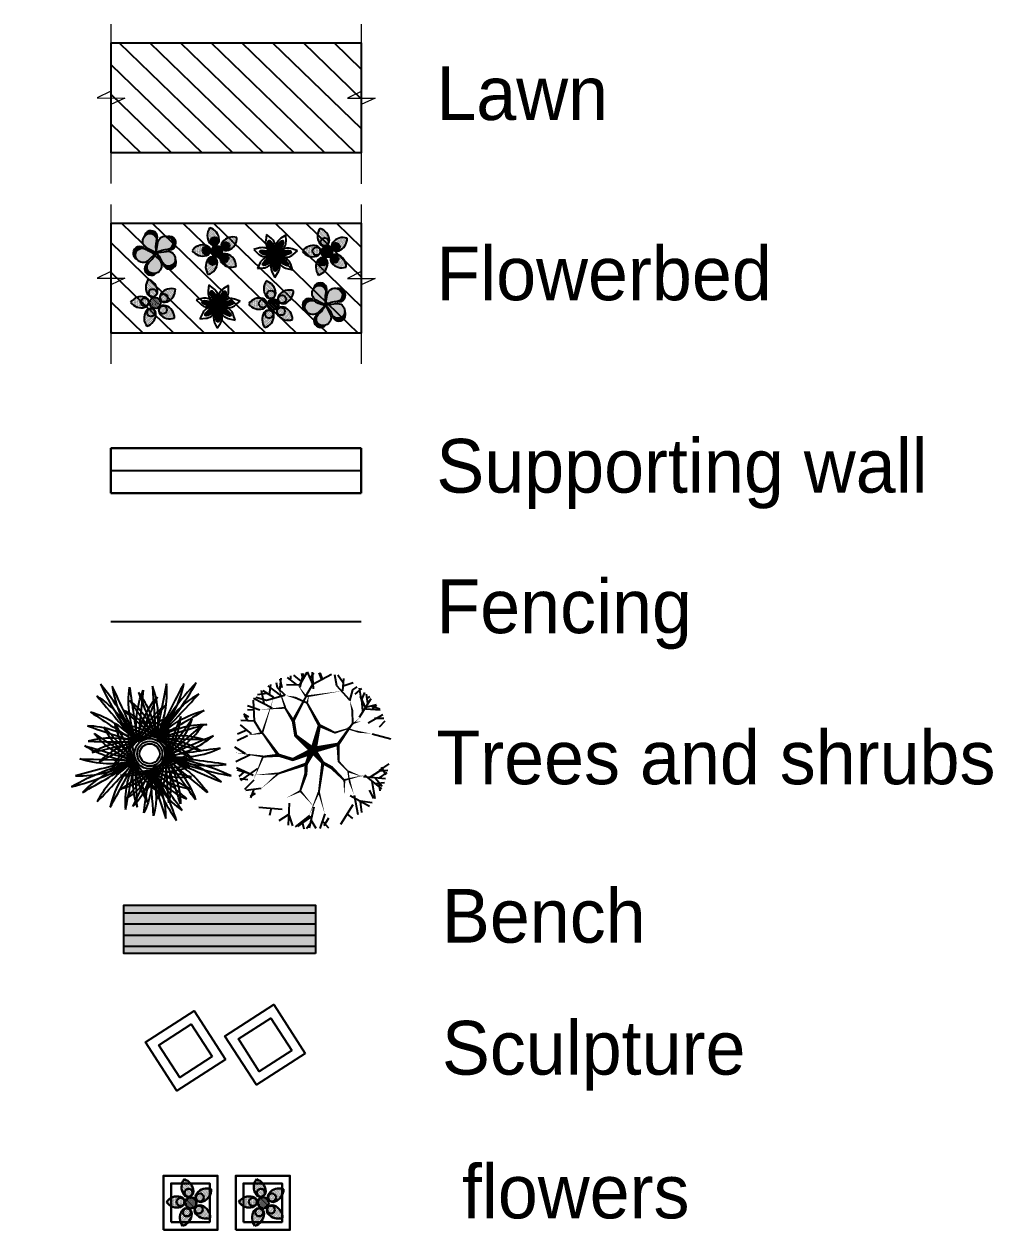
# Model space of a CAD drawing. Header units: millimetres. Extents: x 60.6 to 115.2, y 47.4 to 73.6.
# Drawn here: x 107.98 to 115.19, y 47.54 to 56.52 of the extents above; entities that cross this region are included whole.
import ezdxf

# ---------------------------------------------------------------- set-up
doc = ezdxf.new("R2010")
doc.units = ezdxf.units.MM
for name, color, linetype in [('1-furnitura', 250, 'Continuous'), ('bord', 251, 'Continuous'), ('hatch2', 7, 'Continuous'), ('sculptures', 7, 'Continuous'), ('trees', 118, 'Continuous'), ('trees 2', 114, 'Continuous')]:
    doc.layers.add(name, color=color, linetype=linetype)
doc.layers.add('hatch 3', color=7, linetype='Continuous', true_color=0x57792a)
for name, color, linetype, lineweight in [('paving', 251, 'Continuous', 30), ('road', 7, 'Continuous', 30), ('txt', 250, 'Continuous', 15)]:
    doc.layers.add(name, color=color, linetype=linetype, lineweight=lineweight)
doc.styles.get("Standard").update_dxf_attribs({"font": 'arial.ttf'})
doc.styles.add('РУССКИЙ', font='comic.ttf', dxfattribs={"oblique": 10})
doc.linetypes.add('FENCELINE1', pattern='A,6.35,-2.54,[133,ltypeshp.shx,S=2.54,R=0,X=-2.54,Y=0],-2.54,25.4', length=36.83)
pattern_1 = [(136, (-529.2652610559677, -497.6456645938825), (-0.1102770163103658, -0.1141951933037609), [])]
pattern_2 = [(0, (-555.0435723174535, -382.4851912321677), (0.02778125, 0.05556249999999999), [0, -0.05556249999999999])]
pattern_3 = [(71.99999999999999, (192.2471370430775, -646.0722304677458), (-0.04425819931167044, 0.04359129559328276), [0, -0.05556249999999999])]
pattern_4 = [(144, (673.8588372499343, -16.80940638435482), (-0.05513432145547956, -0.02862159770970771), [0, -0.05556249999999999])]
pattern_5 = [(215.9999999999999, (224.2205279968658, 635.6834459915049), (0.01018331470552147, -0.06128041579020829), [0, -0.05556249999999998])]
pattern_6 = [(287.9999999999999, (-535.282929972424, 409.6833820927636), (0.06142795606162846, -0.009251782093366783), [0, -0.05556249999999997])]

# ---------------------------------------------------------------- blocks, each defined once
blk = doc.blocks.new('f6')
at = {"true_color": 0x297dd6}
h = blk.add_hatch(dxfattribs=at)
h.set_pattern_fill('DOTS', color=152, scale=0.035, style=0)
h.set_pattern_definition(pattern_2)
edge = h.paths.add_edge_path()
edge.add_arc((0.758425289384154, 1.239367710916188), 1.165600453108289, 124.6664119956931, 195.8507264397759)
edge.add_arc((0.09543470374762819, 1.042358418841639), 0.474084537981225, 194.8313336975684, 345.1686663024316)
edge.add_arc((-0.5675558818888976, 1.239367710916188), 1.165600453108289, 344.1492735602241, 415.3335880043069)
h = blk.add_hatch()
h.set_pattern_fill('DOTS', color=6, scale=0.035, style=0)
h.set_pattern_definition(pattern_2)
edge = h.paths.add_edge_path()
edge.add_arc((0.09543470374762819, 0.924300190205372), 0.3560263093449976, 0, 360)
h = blk.add_hatch(dxfattribs=at)
h.set_pattern_fill('DOTS', color=152, scale=0.035, angle=71.99999999999999, style=0)
h.set_pattern_definition(pattern_3)
edge = h.paths.add_edge_path()
edge.add_arc((-0.9443424341693475, 1.1042909985447), 1.165600453108376, 196.6664119956955, 267.8507264397782)
edge.add_arc((-0.9618508212433632, 0.4128702625318352), 0.474084537981221, 266.8313336975645, 417.1686663024277)
edge.add_arc((-1.354093150313935, -0.1567920348794258), 1.165600453108433, 56.14927356022203, 127.3335880043047)
h = blk.add_hatch()
h.set_pattern_fill('DOTS', color=6, scale=0.035, angle=71.99999999999999, style=0)
h.set_pattern_definition(pattern_3)
edge = h.paths.add_edge_path()
edge.add_arc((-0.8495707735966107, 0.3763882635573736), 0.3560263093449976, 0, 360)
at = {"true_color": 0xff4242}
h = blk.add_hatch(dxfattribs=at)
h.set_pattern_fill('DOTS', color=20, scale=0.06999999999999999, style=0)
h.set_pattern_definition([(0, (-555.0435723174535, -382.4851912321677), (0.05556249999999999, 0.111125), [0, -0.111125])])
edge = h.paths.add_edge_path()
edge.add_arc((0, 0), 0.498886422826332, 0, 360)
at = {"true_color": 0x297dd6}
h = blk.add_hatch(dxfattribs=at)
h.set_pattern_fill('DOTS', color=152, scale=0.035, angle=-72.00000000000006, style=0)
h.set_pattern_definition(pattern_6)
edge = h.paths.add_edge_path()
edge.add_arc((1.413075040935843, -0.3383196286392502), 1.165600453108433, 52.66641199569528, 123.850726439778)
edge.add_arc((1.020832711865271, 0.2313426687720108), 0.474084537981221, 122.8313336975722, 273.1686663024354)
edge.add_arc((1.003324324791255, 0.9227634047848761), 1.165600453108375, 272.1492735602218, 343.3335880043045)
h = blk.add_hatch()
h.set_pattern_fill('DOTS', color=6, scale=0.035, angle=-72.00000000000006, style=0)
h.set_pattern_definition(pattern_6)
edge = h.paths.add_edge_path()
edge.add_arc((0.9085526642186323, 0.1948606697976629), 0.3560263093449976, 0, 360)
h = blk.add_hatch(dxfattribs=at)
h.set_pattern_fill('DOTS', color=152, scale=0.035, angle=144, style=0)
h.set_pattern_definition(pattern_4)
edge = h.paths.add_edge_path()
edge.add_arc((-1.342061010719853, -0.556878340344892), 1.165600453108343, 268.6664119956968, 339.8507264397795)
edge.add_arc((-0.6898912033831369, -0.7871905636526491), 0.4740845379811423, 338.8313336975639, 489.1686663024272)
edge.add_arc((-0.2693197089385462, -1.336270517636835), 1.165600453108389, 128.1492735602179, 199.3335880043006)
h = blk.add_hatch()
h.set_pattern_fill('DOTS', color=6, scale=0.035, angle=144, style=0)
h.set_pattern_definition(pattern_4)
edge = h.paths.add_edge_path()
edge.add_arc((-0.6204983176789938, -0.6916794503601977), 0.3560263093449976, 0, 360)
h = blk.add_hatch(dxfattribs=at)
h.set_pattern_fill('DOTS', color=152, scale=0.035, angle=-144.0000000000001, style=0)
h.set_pattern_definition(pattern_5)
edge = h.paths.add_edge_path()
edge.add_arc((0.1149031145682937, -1.448460740476564), 1.165600453108296, 340.6664119957008, 411.8507264397834)
edge.add_arc((0.535474609012805, -0.8993807864924348), 0.4740845379811423, 50.83133369757284, 201.1686663024361)
edge.add_arc((1.187644416349441, -0.6690685631846209), 1.165600453108289, 200.1492735602245, 271.3335880043072)
h = blk.add_hatch()
h.set_pattern_fill('DOTS', color=6, scale=0.035, angle=-144.0000000000001, style=0)
h.set_pattern_definition(pattern_5)
edge = h.paths.add_edge_path()
edge.add_arc((0.4660817233085481, -0.8038696731999835), 0.3560263093449976, 0, 360)
at = {"color": 152, "true_color": 0x297dd6}
for points in [[(0.09543470374762819, 2.198048001546795, 0.3209893809381569), (-0.3628550189267798, 0.9210048888398887, 0.7696681608329942), (0.5537244264220362, 0.9210048888398887, 0.3209893809381569)], [(-2.060976929689673, 0.7699979838098443, 0.3209893809381569), (-0.9880560684135844, -0.0604894676666845, 0.7696681608329942), (-0.7048174431059806, 0.8112293865344782, 0.3209893809381569)], [(2.119958820311581, 0.5884703900500199, 0.3209893809381569), (0.7637993337278886, 0.6297017927746538, 0.7696681608329942), (1.047037959035492, -0.2420170614265089, 0.3209893809381569)], [(-1.369188496325364, -1.722163076283323, 0.3209893809381569), (-0.2477972141435885, -0.9583894358190719, 0.7696681608329942), (-0.9893255621253729, -0.4196375552886593, 0.3209893809381569)], [(1.214771901955032, -1.834353299122995, 0.3209893809381569), (0.834908967755041, -0.5318277781284451, 0.7696681608329942), (0.09338061977325651, -1.070579658658858, 0.3209893809381569)]]:
    blk.add_lwpolyline(points, format="xyb", close=True, dxfattribs=at)
at = {"color": 20, "true_color": 0xff4242}
for centre, radius in [((0.09543470374762819, 0.924300190205372), 0.3560263093449976), ((-0.8495707735966107, 0.3763882635573736), 0.3560263093449976), ((0, 0), 0.498886422826332), ((0.9085526642186323, 0.1948606697976629), 0.3560263093449976), ((-0.6204983176789938, -0.6916794503601977), 0.3560263093449976), ((0.4660817233085481, -0.8038696731999835), 0.3560263093449976)]:
    blk.add_circle(centre, radius, dxfattribs=at)
blk = doc.blocks.new('f2')
h = blk.add_hatch(color=4)
h.set_gradient(color1=(0, 255, 255), color2=(148, 255, 148), rotation=149.99999999999997, centered=1, tint=0.7900000214576721, name='SPHERICAL')
edge = h.paths.add_edge_path()
edge.add_line((1.13686837721616e-13, 6.821210263296962e-13), (-0.5336720486659488, 0.2772500015749984))
edge.add_arc((-0.3303525103445628, 0.6686150292887358), 0.441027685730268, 143.2141610671518, 242.5474999963788, ccw=False)
edge.add_arc((-0.3575548338799015, 0.7318413212030888), 0.382923911634806, -5.731802148093891, 148.3603458818587, ccw=False)
edge.add_arc((1.44726958630213, 0.2982549525804434), 1.477682398952213, 164.4819112068399, 191.6445595628605)
h = blk.add_hatch(color=6)
h.set_gradient(color1=(255, 0, 255), color2=(255, 148, 255), rotation=149.99999999999997, centered=1, one_color=1, tint=0.7900000214576721, name='SPHERICAL')
edge = h.paths.add_edge_path()
edge.add_arc((-0.30286094538077, 0.8935600880075695), 0.3827096552513209, 328.5005418024725, 534.1280019442122)
edge.add_arc((-0.3575548338541023, 0.7318413212193562), 0.3829239116107604, -5.7318021509013874, 148.3603458975861, ccw=False)
h = blk.add_hatch(color=4)
h.set_gradient(color1=(0, 255, 255), color2=(148, 255, 148), rotation=149.99999999999997, centered=1, tint=0.7900000214576721, name='SPHERICAL')
edge = h.paths.add_edge_path()
edge.add_line((1.13686837721616e-13, 5.684341886080801e-13), (0.09876668817935297, 0.5932272416258684))
edge.add_arc((0.5338061406664021, 0.5207973143828026), 0.4410276857303488, 71.2141610671593, 170.5474999963862, ccw=False)
edge.add_arc((0.585531937333857, 0.5662062601323633), 0.3829239116348236, -77.73180214808349, 76.3603458818692, ccw=False)
edge.add_arc((0.730888213777775, -1.284269321884207), 1.477682398952319, 92.48191120683994, 119.6445595628605)
h = blk.add_hatch(color=6)
h.set_gradient(color1=(255, 0, 255), color2=(255, 148, 255), rotation=149.99999999999997, centered=1, one_color=1, tint=0.7900000214576721, name='SPHERICAL')
edge = h.paths.add_edge_path()
edge.add_arc((0.7562369653455143, 0.5641631283255841), 0.3827096552513473, 256.5005418024642, 462.128001944204)
edge.add_arc((0.5855319373576487, 0.5662062601127753), 0.3829239116107868, -77.73180215090969, 76.36034589757782, ccw=False)
h = blk.add_hatch(color=6)
h.set_gradient(color1=(255, 0, 255), color2=(255, 148, 255), rotation=149.99999999999997, centered=1, one_color=1, tint=0.7900000214576721, name='SPHERICAL')
edge = h.paths.add_edge_path()
edge.add_arc((-0.9434153234556035, -0.01191262294611453), 0.3827096552512976, 40.50054180247453, 246.1280019442142)
edge.add_arc((-0.8065129775211696, -0.1139034492271033), 0.3829239116107372, 66.2681978491006, 220.3603458975881, ccw=False)
h = blk.add_hatch(color=4)
h.set_gradient(color1=(0, 255, 255), color2=(148, 255, 148), rotation=149.99999999999997, centered=1, tint=0.7900000214576721, name='SPHERICAL')
edge = h.paths.add_edge_path()
edge.add_line((1.13686837721616e-13, 5.684341886080801e-13), (-0.4285941531005619, -0.4218773172709689))
edge.add_arc((-0.7379752203280063, -0.1075705008926576), 0.4410276857303427, 215.2141610671491, 314.5474999963761, ccw=False)
edge.add_arc((-0.8065129775133264, -0.113903449256468), 0.3829239116348077, 66.2681978519102, 220.3603458818629, ccw=False)
edge.add_arc((0.1635735814412176, 1.468601019892605), 1.477682398952291, 236.4819112068376, 263.6445595628583)
h = blk.add_hatch(color=4)
h.set_gradient(color1=(0, 255, 255), color2=(148, 255, 148), rotation=149.99999999999997, centered=1, tint=0.7900000214576721, name='SPHERICAL')
edge = h.paths.add_edge_path()
edge.add_line((1.13686837721616e-13, 5.684341886080801e-13), (0.2687862946704627, -0.5379845227299711))
edge.add_arc((-0.1257412586732986, -0.7350972550262425), 0.4410276857304039, -72.78583893284821, 26.54749999637869, ccw=False)
edge.add_arc((-0.1408975985911077, -0.8022375242785313), 0.3829239116348395, 138.2681978519085, 292.3603458818612, ccw=False)
edge.add_arc((-1.346175553309774, 0.6093903936269977), 1.477682398952277, 308.4819112068326, 335.6445595628532)
h = blk.add_hatch(color=6)
edge = h.paths.add_edge_path()
edge.add_arc((1.13686837721616e-13, 2.273736754432321e-13), 0.08501065561668127, 0, 360)
h = blk.add_hatch(color=4)
h.set_gradient(color1=(0, 255, 255), color2=(148, 255, 148), rotation=149.99999999999997, centered=1, tint=0.7900000214576721, name='SPHERICAL')
edge = h.paths.add_edge_path()
edge.add_line((1.13686837721616e-13, 5.684341886080801e-13), (0.5947132189171498, 0.0893845968032565))
edge.add_arc((0.6602628486798723, -0.3467445877495119), 0.4410276857303776, -0.7858389328474118, 98.54749999637949, ccw=False)
edge.add_arc((0.7194334726509333, -0.3819066077973833), 0.3829239116348258, -149.73180214809207, 4.36034588186061, ccw=False)
edge.add_arc((-0.9955558282106018, -1.091977044212591), 1.4776823989521, 20.48191120683801, 47.6445595628586)
h = blk.add_hatch(color=6)
h.set_gradient(color1=(255, 0, 255), color2=(255, 148, 255), rotation=149.99999999999997, centered=1, one_color=1, tint=0.7900000214576721, name='SPHERICAL')
edge = h.paths.add_edge_path()
edge.add_arc((-0.2802017900221809, -0.9009224938828397), 0.3827096552512891, 112.5005418024618, 318.1280019442015)
edge.add_arc((-0.1408975986217626, -0.8022375242770046), 0.3829239116107287, 138.2681978490879, 292.36034589757537, ccw=False)
h = blk.add_hatch(color=6)
h.set_gradient(color1=(255, 0, 255), color2=(255, 148, 255), rotation=149.99999999999997, centered=1, one_color=1, tint=0.7900000214576721, name='SPHERICAL')
edge = h.paths.add_edge_path()
edge.add_arc((0.7702410935136086, -0.544888099502494), 0.3827096552513111, 184.5005418024697, 390.1280019442094)
edge.add_arc((0.7194334726399542, -0.3819066078263182), 0.3829239116107507, -149.73180215090417, 4.3603458975832154, ccw=False)
for points in [[(1.13686837721616e-13, 6.821210263296962e-13), (-0.5336720486659488, 0.2772500015749984, -0.4627710773585052), (-0.6835624984612423, 0.9327137302988149, -0.7960925964319852), (0.02345456887678665, 0.6935979281437312, 0.1190774892510603), (1.13686837721616e-13, 6.821210263296962e-13, -4.880179825936269)], [(1.13686837721616e-13, 5.684341886080801e-13), (0.09876668817935297, 0.5932272416258684, -0.4627710773585052), (0.6758310422960676, 0.9383309620062619, -0.7960925964319852), (0.6668986896280558, 0.1920269264929857, 0.1190774892510603), (1.13686837721616e-13, 5.684341886080801e-13, -4.880179825936269)], [(1.13686837721616e-13, 5.684341886080801e-13), (-0.4285941531005619, -0.4218773172709689, -0.4627710773585052), (-1.098295899779828, -0.361882174907123, -0.7960925964319852), (-0.6524029688705468, 0.2366401676271153, 0.1190774892510603), (1.13686837721616e-13, 5.684341886080801e-13, -4.880179825936269)], [(1.13686837721616e-13, 5.684341886080801e-13), (0.2687862946704627, -0.5379845227299711, -0.4627710773585052), (0.004778302692784564, -1.156369214313258, -0.7960925964319852), (-0.4266617780000388, -0.5473462614457958, 0.1190774892510603), (1.13686837721616e-13, 5.684341886080801e-13, -4.880179825936269)], [(1.13686837721616e-13, 5.684341886080801e-13), (0.5947132189171498, 0.0893845968032565, -0.4627710773585052), (1.101249053252673, -0.3527933030816257, -0.7960925964319852), (0.388711488366198, -0.5749187608149668, 0.1190774892510603), (1.13686837721616e-13, 5.684341886080801e-13, -4.880179825936269)]]:
    blk.add_lwpolyline(points, format="xyb")
at = {"color": 6}
for points in [[(0.02345456887678665, 0.6935979281437312, 1.252986245437274), (-0.6835624984701099, 0.9327137302129813, -0.7960925965641129)], [(0.6668986896282831, 0.192026926492872, 1.252986245437274), (0.6758310422121667, 0.938330961988072, -0.7960925965641129)], [(-0.6524029688708879, 0.2366401676268879, 1.252986245437274), (-1.09829589970127, -0.3618821749422523, -0.7960925965641129)], [(-0.4266617780001525, -0.5473462614462505, 1.252986245437274), (0.00477830275008273, -1.15636921424948, -0.7960925965641129)], [(0.388711488366539, -0.5749187608155353, 1.252986245437274), (1.101249053209699, -0.3527933030076156, -0.7960925965641129)]]:
    blk.add_lwpolyline(points, format="xyb", close=True, dxfattribs=at)
blk.add_circle((1.13686837721616e-13, 2.273736754432321e-13), 0.08501065561668127, dxfattribs=at)
blk = doc.blocks.new('f3')
h = blk.add_hatch(color=211)
h.set_gradient(color1=(255, 127, 255), color2=(255, 148, 255), rotation=149.99999999999997, centered=1, one_color=1, tint=0.7900000214576721, name='SPHERICAL')
edge = h.paths.add_edge_path()
edge.add_ellipse((-0.04864244301074905, 0.7822352856160251), major_axis=(0.01113780916014273, -0.6117509199791767), ratio=0.324112683537821, start_angle=0, end_angle=360)
h = blk.add_hatch(color=211)
h.set_gradient(color1=(255, 127, 255), color2=(255, 148, 255), rotation=149.99999999999997, centered=1, one_color=1, tint=0.7900000214576721, name='SPHERICAL')
edge = h.paths.add_edge_path()
edge.add_ellipse((-0.7584724181956517, -0.2142104335389377), major_axis=(0.5939346514940671, 0.1469859470931786), ratio=0.3241126835378211, start_angle=0, end_angle=360)
h = blk.add_hatch(color=211)
h.set_gradient(color1=(255, 127, 255), color2=(255, 148, 255), rotation=149.99999999999997, centered=1, one_color=1, tint=0.7900000214576721, name='SPHERICAL')
edge = h.paths.add_edge_path()
edge.add_ellipse((-0.6434889142856264, 0.4549304758975268), major_axis=(0.4852304390948995, -0.3727125700375949), ratio=0.3241126835378212, start_angle=0, end_angle=360)
h = blk.add_hatch(color=211)
h.set_gradient(color1=(255, 127, 255), color2=(255, 148, 255), rotation=149.99999999999997, centered=1, one_color=1, tint=0.7900000214576721, name='SPHERICAL')
edge = h.paths.add_edge_path()
edge.add_ellipse((0.5781354701020973, 0.5212367980975614), major_axis=(-0.4713418182421043, -0.3901283497318354), ratio=0.324112683537821, start_angle=0, end_angle=360)
h = blk.add_hatch(color=211)
h.set_gradient(color1=(255, 127, 255), color2=(255, 148, 255), rotation=149.99999999999997, centered=1, one_color=1, tint=0.7900000214576721, name='SPHERICAL')
edge = h.paths.add_edge_path()
edge.add_ellipse((0.7648682725393883, -0.1315278021584163), major_axis=(-0.5988914428871509, 0.1252688250316241), ratio=0.3241126835378211, start_angle=0, end_angle=360)
h = blk.add_hatch(color=211)
h.set_gradient(color1=(255, 127, 255), color2=(255, 148, 255), rotation=149.99999999999997, centered=1, one_color=1, tint=0.7900000214576721, name='SPHERICAL')
edge = h.paths.add_edge_path()
edge.add_ellipse((-0.3070080310608319, -0.7213106899007471), major_axis=(0.2553939572592446, 0.5560010480958826), ratio=0.3241126835378211, start_angle=0, end_angle=360)
h = blk.add_hatch(color=211)
h.set_gradient(color1=(255, 127, 255), color2=(255, 148, 255), rotation=149.99999999999997, centered=1, one_color=1, tint=0.7900000214576721, name='SPHERICAL')
edge = h.paths.add_edge_path()
edge.add_ellipse((0.370942355410989, -0.6845134571872222), major_axis=(-0.275463595879098, 0.546336019527922), ratio=0.324112683537821, start_angle=0, end_angle=360)
at = {"color": 91}
for points in [[(-1.547260745554922, 1.182179920885574), (-1.356915373108222, 0.7107788074708878, 0.2520012310390229), (-0.6279168064174883, 0.1050452830495487), (-0.0399226084377915, -0.01389296354227554), (-0.2893780658816922, 0.5316851317943474, 0.2520012310390229), (-1.044936113683889, 1.103947352500654)], [(-0.04354845131456386, 1.942265168628182), (-0.2934262841015425, 1.499533377108492, 0.2520012310390229), (-0.3124846515795525, 0.551910671873884), (-0.03886593124207138, 0.01804151258420461), (0.2321512661028464, 0.5532360212473577, 0.2520012310390229), (0.2084811489612548, 1.500754748450618)], [(1.48825940511756, 1.240520956926957), (0.9863214717647679, 1.159844556399548, 0.2520012310390229), (0.2335575095487457, 0.5839118953754223), (-0.01323972497471004, 0.03712618927829681), (0.5741686498149647, 0.1589247302663352, 0.2520012310390229), (1.300210544323818, 0.7681990365226739)], [(-1.890551449898794, -0.4673750918354926), (-1.403316820009422, -0.6124708739134803, 0.2520012310390229), (-0.4752121087281012, -0.4201855189221533), (-0.01561405708116581, -0.03462992723325442), (-0.5976971218947256, 0.1105003212232987, 0.2520012310390229), (-1.516192479786923, -0.1234190887807927)], [(1.894680264663066, -0.3946250098324526), (1.518651732226772, -0.05249504427229112, 0.2520012310390229), (0.5990287924073527, 0.1769513795497915), (0.01765895436551546, 0.02898991573283638), (0.4791280194363026, -0.3543242965561149, 0.2520012310390229), (1.408157570474941, -0.5420903907884167)], [(-0.8149156621218481, -1.764251300166961), (-0.397689388871413, -1.473781667589265, 0.2520012310390229), (0.03063968951914831, -0.6282722273990657), (0.01575488785192647, -0.02855402187287837), (-0.4606353641961505, -0.3931576575014333, 0.2520012310390229), (-0.8504222937947361, -1.257112611397133)], [(0.8696709306086632, -1.731874467781836), (0.9027089535977666, -1.224568978379466, 0.2520012310390229), (0.5087218667490561, -0.362521306702547), (0.03056277101700289, -0.0002405281220489996), (0.01859690811738801, -0.6000240736493652, 0.2520012310390229), (0.4510359150040131, -1.443438869683632)]]:
    blk.add_lwpolyline(points, format="xyb", close=True, dxfattribs=at)
at = {"color": 211}
for centre, major_axis, ratio in [((-0.04864244301074905, 0.7822352856160251), (0.01113780916014273, -0.6117509199791767), 0.324112683537821), ((-0.7584724181956517, -0.2142104335389377), (0.5939346514940663, 0.1469859470931783), 0.3241126835378211), ((-0.6434889142856264, 0.4549304758975268), (0.4852304390948985, -0.3727125700375944), 0.3241126835378211), ((0.5781354701020973, 0.5212367980975614), (-0.4713418182421035, -0.3901283497318349), 0.324112683537821), ((0.7648682725393883, -0.1315278021584163), (-0.5988914428871508, 0.1252688250316241), 0.3241126835378211), ((-0.3070080310608319, -0.7213106899007471), (0.2553939572592446, 0.5560010480958826), 0.3241126835378211), ((0.370942355410989, -0.6845134571872222), (-0.275463595879098, 0.546336019527922), 0.324112683537821)]:
    blk.add_ellipse(centre, major_axis=major_axis, ratio=ratio, dxfattribs=at)
blk = doc.blocks.new('T55')
at = {"layer": 'trees'}
for points in [[(-0.723947003270041, 1.684582747559716), (-0.6824178008018862, 1.887454120710117)], [(-0.6772817774626674, 1.532313153732275), (-0.4499626596075359, 1.923998244359836)], [(-0.5131370287526806, 1.767860771961182), (-0.6186970697144716, 1.911038032017359)], [(-0.6180881101108753, 1.540214336283157), (-0.3989215287815568, 1.958581519685367)], [(-0.1189848188596443, 1.733626378390682), (-0.3241855817650503, 1.96211724215334)], [(-0.007470399345038459, 1.45406761286381), (-0.2096059150348992, 1.990655418269057)], [(-0.1077874077586785, 1.743207200068582), (0.05439426593602548, 1.980566639311292)], [(0.361235910726009, 1.759845566760418), (0.3288986152942925, 1.948756474461106)], [(-0.9728273951104711, 1.536043320763497), (-1.191833820788816, 1.636830164845605)], [(-1.095246361012414, 1.410665634639145), (-1.062015702213102, 1.636283149540077)], [(-0.9643278436910805, 1.345723841555127), (-0.9953432642209918, 1.74690269089831)], [(-0.6962497779454679, 1.624373402162973), (-0.9024525940558306, 1.77280985842981)], [(-0.6312663765911566, 1.295303786687214), (-0.7373498680094599, 1.846193258993026)], [(0.09542542038980173, 1.679490776799298), (0.6633032777508561, 1.869606500278906)], [(0.8015562871296424, 1.396346416212282), (1.146865721815175, 1.602908319268067)], [(0.8955726861295261, 1.573062151185809), (0.9815501555103765, 1.694657722707461)], [(0.968140816164123, 1.488776612724791), (0.9607578208047016, 1.72974817496879)], [(1.062918670409545, 1.274458858992602), (1.191919603326369, 1.592970047540575)], [(-1.532504541425624, 0.8397922552150021), (-1.449603314194064, 1.432883003502752)], [(1.096543047965497, 0.9587653794062589), (1.374051020552542, 1.422157196148873)], [(1.212033072238228, 1.332181663326537), (1.412150746898078, 1.385420605718764)], [(1.380536600430787, 1.180581413674759), (1.461661905077563, 1.338889136142711)], [(-1.6801107763863, 0.686274713810235), (-1.820312185811872, 0.9372447587807073)], [(-1.466656343839077, 0.5999156892332849), (-1.754014370846562, 1.015096730336268)], [(-1.485971316154064, 1.113556328788036), (-1.669495041335722, 1.168801907963712)], [(1.129974650007625, 1.173075539055844), (1.602171905522482, 1.163336832295727)], [(1.216112399504709, 1.158426162179239), (1.567239969668208, 1.20727174947001)], [(1.412771388963847, 0.7127092929404171), (1.674618612189988, 1.026566824987185)], [(-1.676524549844544, 0.6719808991213085), (-1.97252163825442, 0.590120337381677)], [(-1.376565917811149, 0.6472142236937088), (-1.947003013911399, 0.7054100912209833)], [(1.531298261311804, 0.7348501381126198), (1.853022128359498, 0.683890937506817)], [(-1.745131847387711, 0.08247640624244923), (-1.994454036044772, 0.4605367688757269)], [(-1.775393405212981, 0.3260539316978566), (-1.960009655292197, 0.4832628698866301)], [(1.672852257301201, 0.2917674862516151), (1.864480465569613, 0.5171041626479109)], [(1.744445099067889, 0.1628584374000184), (1.920613705121923, 0.3539292466934967)], [(-1.835997153340486, 0.1065257421468004), (-2.060776717054523, -0.0119104459549817)], [(-1.512454684721888, 0.01803887710309482), (-2.052886125239638, 0.1685937705818787)], [(-1.787425092036756, -0.03012159340482867), (-2.043198153971389, 0.09691261326111089)], [(-1.498296509868396, 0.05887095519869945), (-2.038854386298681, -0.1159503486234144)], [(-1.924021834879113, 0.05018679273098314), (-2.03255611436316, 0.2337032387439422)], [(1.356715884366167, 0.07317644865031525), (1.655930889440242, -0.1303013155985582), (1.893729531222107, -0.6188740254308414)], [(1.595187425301447, 0.2026446541283349), (1.952995945324346, 0.09869842664863882)], [(-1.891490742436417, -0.06905886890774582), (-2.019147065221205, -0.2768774413023039)], [(-1.82251206027604, -0.3458982133012114), (-2.009672988566308, -0.2155973052721265)], [(-1.835835355161635, -0.2493320179659122), (-2.008143451153046, -0.3369618656973898)], [(-1.819847494686655, -0.245349946882925), (-1.978855231328453, -0.5090864595550784)], [(-1.668054975922132, -0.007182167873111212), (-1.830236649605467, -0.2445416071269619)], [(1.655930889440242, -0.1303013155985582), (1.988828474597085, -0.008795503642659241)], [(1.810167097714839, -0.06881407481091628), (1.95083452212566, -0.1651991773064765)], [(1.833987121758582, -0.1673029241489985), (1.981156968598498, -0.1900766904952889)], [(1.373641490698901, -0.6209895011376148), (1.912146021028093, -0.6628884449567067)], [(1.641262290400391, -0.4501911422464673), (1.983884223939185, -0.4237179752368547)], [(1.780647208367554, -0.3851564706008048), (1.93786769073904, -0.3305172825347427)], [(1.205689500128301, -1.053458920650542), (1.586984753360412, -0.7459032755646149), (1.870626767912199, -0.7094124011289296)], [(1.443303583478155, -0.8876171645712247), (1.764728598305283, -0.9373852139676728)], [(1.572589135495036, -0.9083577634658013), (1.645483587269609, -1.16861790506573)], [(1.605665950720322, -0.6390424222726097), (1.805882467230276, -0.9315997815023138)], [(1.650928136774382, -0.912759505041322), (1.857827544235533, -0.7836157576593905)], [(-1.262264405633232, -1.039716211602467), (-1.762000968567008, -1.111919398781311)], [(1.18213059848631, -1.059369698185833), (1.454554472361906, -1.154754331052686), (1.528510822252429, -1.265260104179788)], [(1.294310323809441, -1.01373691014976), (1.691973185473216, -1.108260807570446)], [(1.345874784012722, -1.205803895022996), (1.476487434320916, -1.38827634372592)], [(1.366955624752791, -1.109973580640144), (1.464723003217387, -1.420689892504697)], [(-1.364467410120142, -1.285729769811383), (-1.43678387177988, -1.482849390022807)], [(-1.154703097111451, -1.43814989519899), (-1.377715035832352, -1.533352233562937)], [(-1.055196044797867, -1.262087964553757), (-1.31651434658761, -1.60616905712368)], [(-0.7920264917784152, -1.309172717802539), (-0.876443220312467, -1.870990412399578)], [(-0.8085540614565616, -1.490577765424177), (-0.6683526520309897, -1.74154781039465)], [(0.6968224263573575, -1.248583010681386), (0.648024569199606, -1.607123927366274), (0.3166398009666409, -2.037746293485498)], [(0.5879669798250688, -1.501236530460801), (0.7795216842232549, -1.888516594935595)], [(1.275984357596371, -1.330960118469193), (0.953516863578443, -1.458712006684664), (0.9082597600527151, -1.833446415912704)], [(0.9190032550109208, -1.404359682381482), (0.985419219628966, -1.770993934534772)], [(0.9499079871561662, -1.555705953393499), (1.199467884385285, -1.628254486270521)], [(1.033398972661416, -1.434164465800222), (1.320523448453514, -1.505280732188794)], [(1.227282702011053, -1.505243862230714), (1.261599729971294, -1.581464738831301)], [(-0.5961307156298972, -1.802107401404783), (-0.8542103707668502, -1.570373240698473), (-1.209840024771893, -1.696870798293844)], [(-0.9739894761132746, -1.69414926170225), (-1.18664354048542, -1.709518864594656)], [(-1.013579681902229, -1.637234703515105), (-1.081891063104194, -1.765183281436975)], [(-0.8412196506551481, -1.607660646956674), (-1.068932511887397, -1.780010296501587)], [(-0.8527431975294348, -1.718172994144652), (-0.7235993199933546, -1.925070443827963)], [(-0.7738535681096437, -1.836184700429726), (-0.8267915479864314, -1.900875122640628)], [(-0.6665595387544272, -1.748694717739113), (-0.6649080999704893, -1.94199847587231)], [(-0.6629988004629013, -1.732607775345741), (-0.4977702699738984, -1.992492251891917)], [(-0.452943061991391, -1.808893255722182), (-0.5580797011839422, -2.007140944402977)], [(-0.3948336427201866, -1.597047963869159), (-0.3588075742745787, -1.883430780459548), (-0.4247707154254385, -1.998886103384621)], [(-0.3790426421714983, -1.61550340858139), (0.06621433594546033, -1.819764928218319), (0.2252940859543742, -2.057415952772203)], [(-0.1246826286414944, -1.754301550422269), (-0.02598213258261239, -2.064219460483969)], [(0.4712950919169998, -1.788630655207044), (0.6155251787467932, -1.941219964627521)], [(0.475463588540606, -1.832352740325405), (0.5944461106109884, -1.948743806928746)], [(0.648024569199606, -1.607123927366274), (0.9051612588104945, -1.850978776403053)], [(0.7718073886085222, -1.717791458037141), (0.7482167162011137, -1.886672754951178)], [(0.942343145468385, -1.631177019257393), (1.026436803625074, -1.749352905344608)], [(-0.08562956099103758, -1.879280685935441), (-0.2861249817524367, -2.060527833935225)], [(-0.05465589323557651, -1.951370951254262), (0.1531634352181754, -2.079029084664171)]]:
    blk.add_lwpolyline(points, dxfattribs=at)
for points in [[(-0.1443460464279269, 1.060571491770133, 0.05039999999926638, 0, 0), (0.1067315213058464, 1.354597583382997, 0, 0, 0), (-0.0026799499714798, 1.448468862268669, 0, 0, 0), (0.1695982397582156, 1.961151017315387, 0, 0, 0)], [(-0.0426435652998407, -0.0342354939099323, 0.1679999999975546, 0.08399999999877732, 0), (0.3517969388676647, 0.3844771633107484, 0.08399999999877732, 0.08399999999877732, 0), (0.7276527778967647, 0.4255994702463113, 0.08399999999877732, 0.05039999999926638, 0), (1.088186441176731, 0.6236762203943726, 0.05039999999926638, 0, 0), (1.073049909339716, 1.269403933975582, 0, 0, 0), (0.7142316243807727, 1.866888036749856, 0, 0, 0)], [(-0.02299755721787733, -0.04375796693591383, 0.1679999999975546, 0.08399999999877732, 0), (-0.01295652839780814, 0.3535453376244959, 0.08399999999877732, 0.08399999999877732, 0), (-0.1061174065680461, 0.6003199393596788, 0.08399999999877732, 0.05039999999926638, 0), (-0.1451543025882529, 1.050182330336042, 0.05039999999926638, 0, 0), (-0.6368650821473238, 1.29051337584815, 0, 0, 0), (-1.100036810396887, 1.416264385234285, 0, 0, 0), (-1.231149861152062, 1.522276228356759, 0, 0, 0)], [(-0.3974177203463114, 0.1661168517877059, 0.08399999999877732, 0.05039999999926638, 0), (-0.601158464985474, 0.8873397153575979, 0.05039999999926638, 0, 0), (-0.9643278436910805, 1.345723841555127, 0, 0, 0), (-1.2691743122964, 1.516135424408731, 0, 0, 0)], [(-0.5961034656379525, 0.8974709016267752, 0.05039999999926638, 0, 0), (-0.6091480319787479, 1.534860556643139, 0, 0, 0), (-0.8932277753306153, 1.804176096308652, 0, 0, 0)], [(-0.001759117296842305, 0.3631261593025101, 0.08399999999877732, 0.05039999999926638, 0), (0.5530712653931005, 0.8669475129615876, 0.05039999999926638, 0, 0), (0.8015562871296424, 1.396346416212282, 0, 0, 0), (0.8182437139835201, 1.745191663823675, 0, 0, 0)], [(0.5643935379171126, 0.8669375750195059, 0.05039999999926638, 0, 0), (1.129166393847299, 1.162686377633008, 0, 0, 0), (1.243647218716433, 1.537020855370656, 0, 0, 0)], [(-1.085313721331659, 0.3493110546392018, 0.05039999999926638, 0, 0), (-1.236623639202662, 0.7051152090613186, 0, 0, 0), (-1.369418952955584, 0.6490073514092956, 0, 0, 0), (-1.751587431932876, 1.03172137053275, 0, 0, 0)], [(-0.02299755721787733, -0.04375796693591383, 0.1679999999975546, 0.08399999999877732, 0), (-0.5644451965977169, -0.4431933854150429, 0.08399999999877732, 0.05039999999926638, 0), (-0.7517788540744732, -0.0410208759572015, 0.05039999999926638, 0.03359999999951093, 0), (-1.07561041252211, 0.09566371800349316, 0.03359999999951093, 0.03359999999951093, 0), (-1.207163821312406, 0.3079723187830723, 0.05039999999926638, 0, 0), (-1.452284995696573, 0.5831194374594588, 0, 0, 0), (-1.889887964735863, 0.7016550167385276, 0, 0, 0)], [(1.09712651929749, 0.6183224407543548, 0.05039999999926638, 0, 0), (1.804061341935267, 0.818478224083492, 0, 0, 0)], [(-0.0426435652998407, -0.0342354939099323, 0.1679999999975546, 0.08399999999877732, 0), (-0.3938314937827272, 0.1518230370986657, 0.08399999999877732, 0.08399999999877732, 0), (-0.6562621883290376, 0.1784084437039155, 0.08399999999877732, 0.05039999999926638, 0), (-1.076373643222269, 0.3439572750103252, 0.05039999999926638, 0, 0), (-1.51066157144578, 0.01089196975874529, 0, 0, 0), (-1.829659025120236, -0.3476913410056568, 0, 0, 0), (-1.982994428696657, -0.4178154949810278, 0, 0, 0)], [(-1.07561041252211, 0.09566371800349316, 0.05039999999926638, 0, 0), (-1.503077111298808, 0.07579199229894584, 0, 0, 0), (-1.771411212011117, 0.3100660196688523, 0, 0, 0), (-2.004174992594017, 0.396985785063066, 0, 0, 0)], [(0.7419467075851571, 0.4291857256662297, 0.08399999999877732, 0.05039999999926638, 0), (1.351362032809448, 0.06423641360140664, 0.05039999999926638, 0, 0), (1.445096696754263, -0.8947640719155743, 0, 0, 0), (1.157140151881777, -1.684906989105343, 0, 0, 0)], [(-0.0426435652998407, -0.0342354939099323, 0.1679999999975546, 0.08399999999877732, 0), (0.07361606714994195, -0.6969555687535376, 0.08399999999877732, 0.05039999999926638, 0), (-0.369896558317123, -0.685415306922323, 0.05039999999926638, 0.03359999999951093, 0), (-0.636580641558794, -0.9143894456963153, 0.03359999999951093, 0.03359999999951093, 0), (-0.8852683823397456, -0.9375335358794246, 0.05039999999926638, 0, 0), (-1.240823511111557, -1.034336828489131, 0, 0, 0), (-1.541966296806095, -1.373246941462412, 0, 0, 0)], [(-0.02299755721787733, -0.04375796693591383, 0.1679999999975546, 0.08399999999877732, 0), (0.5276249306175487, -0.2102466348152348, 0.08399999999877732, 0.08399999999877732, 0), (0.7319485017628722, -0.5283826656940391, 0.08399999999877732, 0.05039999999926638, 0), (1.069947763388427, -0.7628510440292757, 0.05039999999926638, 0, 0), (1.641252442458153, -0.461513428774083, 0, 0, 0), (2.016197936785375, 0.1259843933243019, 0, 0, 0)], [(1.356715884366167, 0.07317644865031525, 0.05039999999926638, 0, 0), (1.68388430091818, 0.2780756480354967, 0, 0, 0), (1.933839667347456, 0.2103763215836807, 0, 0, 0)], [(-0.5644451965977169, -0.4431933854150429, 0.08399999999877732, 0.05039999999926638, 0), (-0.6945228639347079, -1.088729398656938, 0.05039999999926638, 0, 0), (-0.8750068750332503, -1.228402775552468, 0, 0, 0), (-1.290281281283569, -1.268974539295186, 0, 0, 0), (-1.63597843449088, -1.232801214132792, 0, 0, 0)], [(0.7415294005213582, -0.5395801668840932, 0.08399999999877732, 0.05039999999926638, 0), (0.6864332714390002, -1.24777467092531, 0.05039999999926638, 0, 0), (-0.1302813341867477, -1.75909196126122, 0, 0, 0), (-0.9659477686982427, -1.853465747691985, 0, 0, 0)], [(-0.636580641558794, -0.9143894456963153, 0.05039999999926638, 0, 0), (-0.8093046955641512, -1.305910920478709, 0, 0, 0), (-1.138616054146496, -1.441710547123421, 0, 0, 0), (-1.320164000052046, -1.611340634394764, 0, 0, 0)], [(0.07361606714994195, -0.6969555687535376, 0.08399999999877732, 0.05039999999926638, 0), (0.5935222477664865, -1.101102209560963, 0.05039999999926638, 0, 0), (0.6381188360983288, -1.324919712867882, 0, 0, 0), (0.4893591574291349, -1.71475231604677, 0, 0, 0), (0.3029069817935124, -2.008096171267653, 0, 0, 0)], [(1.069139507216278, -0.7732402054633667, 0.05039999999926638, 0, 0), (1.563383745082774, -1.31687778179014, 0, 0, 0)], [(-0.7018110180260919, -1.080211501106987, 0.05039999999926638, 0.05039999999926638, 0), (-0.5476649503361841, -1.398312140349617, 0.05039999999926638, 0, 0), (-0.3948336427201866, -1.597047963869159, 0, 0, 0), (-0.6658994484796494, -1.964223144915309, 0, 0, 0)], [(0.582648908545707, -1.103830260735322, 0.05039999999926638, 0.05039999999926638, 0), (0.9361099885154545, -1.107610713977692, 0.05039999999926638, 0, 0), (1.18213059848631, -1.059369698185833, 0, 0, 0), (1.390014700555639, -1.465668214969696, 0, 0, 0)], [(0.6968224263573575, -1.248583010681386, 0.05039999999926638, 0, 0), (1.026058893350182, -1.450142439887259, 0, 0, 0), (1.076854895652104, -1.704072844032567, 0, 0, 0)]]:
    blk.add_lwpolyline(points, format="xyseb", dxfattribs=at)
blk = doc.blocks.new('FRWN', base_point=(2236.365295990125, 2183.077887642517))
for centre, radius, start, end in [((2474.17399426576, 2145.234429767566), 240.8009640335469, 170.9581072378506, 208.635861953655), ((-1131.505933033677, 1522.62078431855), 3432.019842689925, 8.498768547477061, 11.09520064402869)]:
    blk.add_arc(centre, radius, start, end)
blk = doc.blocks.new('FAN-FRWN', base_point=(2236.365295990125, 2187.058283105804))
for centre, radius, start, end in [((5601.451078592017, 1522.62078431855), 3432.019842689925, 168.9047993559713, 171.5012314525229), ((1995.77115129258, 2145.234429767566), 240.8009640335469, 331.364138046345, 9.04189276214937), ((2774.989562748728, 2087.816947627146), 546.9833154986127, 169.9703990783397, 188.1863073975943), ((2474.17399426576, 2145.234429767566), 240.8009640335469, 170.9581072378506, 208.635861953655), ((1712.060193351688, 2104.916460431077), 530.099093902669, 349.6777114042775, 8.478995071656506), ((-1131.505933033677, 1522.62078431855), 3432.019842689925, 8.498768547477061, 11.09520064402869)]:
    blk.add_arc(centre, radius, start, end)
for p, xscale, yscale, rotation in [((2233.579849568216, 2183.077887642517), -0.7, 0.7, 285.3139847964163), ((2233.579849568216, 2183.077887642517), -0.75, 0.75, 301.9977079444358), ((2233.579849568216, 2183.077887642517), -0.8, 0.8, 316.8002169681991), ((2233.579849568216, 2183.077887642517), -0.6, 0.6, 262.5248729788206), ((2233.579849568216, 2183.077887642517), -0.85, 0.85, 333.3396816587502), ((2233.579849568216, 2183.077887642517), -0.9, 0.9, 346.3602519384186), ((2236.365295990125, 2183.077887642517), 0.9, 0.9, 13.63974806158141), ((2236.365295990125, 2183.077887642517), 0.85, 0.85, 26.6603183412499), ((2236.365295990125, 2183.077887642517), 0.6, 0.6, 97.47512702117939), ((2236.365295990125, 2183.077887642517), 0.8, 0.8, 43.19978303180093), ((2236.365295990125, 2183.077887642517), 0.75, 0.75, 58.0022920555642), ((2236.365295990125, 2183.077887642517), 0.7, 0.7, 74.68601520358378)]:
    blk.add_blockref('FRWN', p, dxfattribs=dict(xscale=xscale, yscale=yscale, rotation=rotation))
blk = doc.blocks.new('LCPLTR17')
for radius in [1.286479260935628, 1.06765442952294, 0.8515099364101745]:
    blk.add_circle((0.03824502639599814, -0.007119892617993173), radius)
at = {"xscale": 0.02777775, "zscale": 0.05555549999999999}
for p, yscale, rotation in [((-0.1546053018782914, 1.323935152740887), 0.0333333, 173.9653891846502), ((-1.30909040529923, 0.2712635118427897), 0.0333333, 241.9002880170951), ((1.238833367651296, 0.4307270876720395), 0.0333333, 103.493212329865), ((-0.6618098207295589, -1.116834181278591), 0.0333333, 321.5582203571314), ((0.7458793515920661, -1.048219535290627), 0.02777775, 56.19521290221859)]:
    blk.add_blockref('FAN-FRWN', p, dxfattribs=dict(at, yscale=yscale, rotation=rotation))
at = {"flags": 1}
for tag, p in [('SIZE', (3.538645202885164, 4.802447061058501)), ('ITEM', (3.538645202885164, 3.945304203915839))]:
    blk.add_attdef(tag, p, '', height=0.5, dxfattribs=at)
blk = doc.blocks.new('454')
at = {"layer": 'sculptures', "color": 1}
blk.add_lwpolyline([(693.3249006567703, 573.3779776333643), (692.8205411389554, 573.0529830537339), (692.4955465593248, 573.5573425715486), (692.9999060771397, 573.8823371511792)], close=True, dxfattribs=at)
at = {"layer": 'sculptures'}
blk.add_lwpolyline([(693.186674973862, 573.4078717897285), (692.8504352953205, 573.1912087366404), (692.6337722422322, 573.5274484151848), (692.9700119207755, 573.7441114682704)], close=True, dxfattribs=at)
blk = doc.blocks.new('4524')
at = {"color": 3}
for points in [[(701.652048681301, 619.7365610082109), (702.2117250818856, 619.7365610082109), (702.2117250818856, 620.2962374087954), (701.652048681301, 620.2962374087954)], [(701.732002452813, 619.816514779723), (702.1317713103734, 619.816514779723), (702.1317713103734, 620.2162836372834), (701.732002452813, 620.2162836372834)]]:
    blk.add_lwpolyline(points, close=True, dxfattribs=at)
at = {"xscale": 0.1152000000002311, "yscale": 0.1152000000002311, "zscale": 0.1152000000002311, "rotation": 18.75814041502329}
blk.add_blockref('f6', (701.9363934500452, 620.0163159210479), dxfattribs=at)

msp = doc.modelspace()

# ---------------------------------------------------------------- hatches: boundary and pattern name
at = {"layer": '1-furnitura'}
h = msp.add_hatch(color=31, dxfattribs=at)
h.set_gradient(color1=(255, 186, 117), color2=(255, 230, 204), rotation=180, one_color=1, tint=0.8999999761581421, name='SPHERICAL')
h.paths.add_polyline_path([(110.1516074670316, 49.59966694578907), (108.7260077001837, 49.59966694585376), (108.7260077001837, 49.95966694581341), (110.1516074670617, 49.95966694574713)])
at = {"layer": 'hatch 3', "linetype": 'Continuous'}
h = msp.add_hatch(dxfattribs=at)
h.set_pattern_fill('ANSI31', color=256, scale=0.05, angle=91, style=0)
h.set_pattern_definition(pattern_1)
h.paths.add_polyline_path([(108.630493328735, 56.3777404268817), (110.4929844346767, 56.3777404268817), (110.4929844346767, 55.56043587907084), (108.630493328735, 55.56043587907084)])
h = msp.add_hatch(dxfattribs=at)
h.set_pattern_fill('ANSI31', color=256, scale=0.05, angle=91, style=0)
h.set_pattern_definition(pattern_1)
h.paths.add_polyline_path([(108.630493328735, 55.03635767368041), (110.4929844346767, 55.03635767368041), (110.4929844346767, 54.21905312586978), (108.630493328735, 54.21905312586978)])

# ---------------------------------------------------------------- linework, layer by layer
at = {"color": 18, "linetype": 'FENCELINE1', "ltscale": 0.0002, "true_color": 0x000000}
msp.add_line((108.6303160718093, 53.19498830019188, -0.02038202738617656), (110.4932340585332, 53.19498830019211), dxfattribs=at)
at = {"color": 18, "lineweight": 15, "true_color": 0x000000, "elevation": -0.02038202738617365}
for points in [[(108.6299698700278, 56.51826661189989), (108.6303160718091, 56.01910741938434), (108.5271250665791, 55.96864105455234), (108.7332627324689, 55.96792049680812), (108.6303160718091, 55.92033763377788), (108.6303160718091, 55.33123346970615)], [(108.6299698700278, 55.1768838586986), (108.6303160718091, 54.67772466618317), (108.5271250665791, 54.62725830135116), (108.7332627324689, 54.62653774360706), (108.6303160718091, 54.57895488057682), (108.6303160718091, 53.98985071650486)]]:
    msp.add_lwpolyline(points, dxfattribs=at)
at = {"color": 18, "lineweight": 15, "true_color": 0x000000}
for points in [[(110.4928878567518, 56.51698800328677), (110.4932340585332, 56.01782881077111), (110.3900430533032, 55.9673624459391), (110.5961807191929, 55.96664188819489), (110.4932340585332, 55.91905902516464), (110.4932340585332, 55.32995486109269)], [(110.4928878567518, 55.17560525008548), (110.4932340585332, 54.67644605757005), (110.3900430533032, 54.62597969273793), (110.5961807191929, 54.6252591349936), (110.4932340585332, 54.57767627196358), (110.4932340585332, 53.98857210789163)]]:
    msp.add_lwpolyline(points, dxfattribs=at)
at = {"layer": '1-furnitura', "color": 3}
msp.add_lwpolyline([(110.1516074670316, 49.59966694578907), (108.7260077001837, 49.59966694585376), (108.7260077001837, 49.95966694581341), (110.1516074670617, 49.95966694574713)], close=True, dxfattribs=at)
at = {"layer": '1-furnitura', "color": 21}
for points in [[(110.1516074670568, 49.90198045612453), (108.7260077001837, 49.90198045632678)], [(110.1516074670499, 49.8189490071419), (108.7260077001837, 49.81894900734414)], [(110.1516074670429, 49.73591755822213), (108.7260077001837, 49.73591755834127)], [(110.151607467036, 49.65288610928144), (108.7260077001837, 49.65288610940058)]]:
    msp.add_lwpolyline(points, dxfattribs=at)
at = {"layer": 'bord', "color": 7, "linetype": 'FENCELINE1', "ltscale": 0.04}
msp.add_line((108.6303160718093, 52.07301666194371, -0.02038202738617656), (110.4932340585332, 52.07301666194383), dxfattribs=at)
at = {"layer": 'hatch 3', "linetype": 'Continuous'}
for points in [[(108.630493328735, 56.3777404268817), (110.4929844346767, 56.3777404268817), (110.4929844346767, 55.56043587907084), (108.630493328735, 55.56043587907084)], [(108.630493328735, 55.03635767368041), (110.4929844346767, 55.03635767368041), (110.4929844346767, 54.21905312586978), (108.630493328735, 54.21905312586978)]]:
    msp.add_lwpolyline(points, close=True, dxfattribs=at)
at = {"layer": 'paving', "color": 139}
for p, q in [((108.6303160718093, 53.36232804307554, -0.02038202738617656), (110.4932340585332, 53.36232804307565)), ((108.6303160718093, 53.02764855730845, -0.02038202738617656), (108.6303160718094, 53.36232804307554, -0.02038202738617464)), ((110.4932340585332, 53.36232804307565), (110.4932340585332, 53.02764855730857)), ((110.4932340585332, 53.02764855730857), (108.6303160718093, 53.02764855730845, -0.02038202738617656))]:
    msp.add_line(p, q, dxfattribs=at)

# ---------------------------------------------------------------- block references
at = {"xscale": 0.1295999999998685, "yscale": 0.1295999999998685, "zscale": 0.1295999999998685}
for p in [(108.9662191587071, 54.81514607181134), (110.2272634807592, 54.42760783257188)]:
    msp.add_blockref('f2', p, dxfattribs=at)
at = {"layer": 'hatch2', "xscale": 0.08639999999995812, "yscale": 0.08639999999995812, "zscale": 0.08639999999995812, "rotation": 125.539147009123}
msp.add_blockref('f3', (109.4269414924217, 54.42439972505781), dxfattribs=at)
at = {"layer": 'paving', "xscale": 0.7199999999999989, "yscale": 0.7199999999999989, "zscale": 0.7199999999999989}
for p in [(-396.1689060472118, -398.6666313522402), (-395.6308645175731, -398.6666313522402)]:
    msp.add_blockref('4524', p, dxfattribs=at)
at = {"layer": 'road', "xscale": 0.7199999999999989, "yscale": 0.7199999999999989, "zscale": 0.7199999999999989}
for p in [(-389.1179265742662, -363.9750561117699), (-389.7106972167925, -364.0200557683531)]:
    msp.add_blockref('454', p, dxfattribs=at)
at = {"layer": 'trees'}
for name, p, xscale, yscale, zscale, rotation in [('f6', (109.4168744433674, 54.82671171131642), 0.08294400000015852, 0.08294400000015852, 0.08294400000015852, 18.75814041502927), ('f3', (109.854632794154, 54.79944780230892), 0.08639999999995812, 0.08639999999995812, 0.08639999999995812, 125.539147009123), ('f6', (110.2371974237566, 54.82202730249378), 0.08294400000015852, 0.08294400000015852, 0.08294400000015852, 18.75814041502927), ('f6', (108.9585876362279, 54.44193407113642), 0.08294400000015852, 0.08294400000015852, 0.08294400000015852, 18.75814041502927), ('f6', (109.8374978141892, 54.43109202301275), 0.08294400000015852, 0.08294400000015852, 0.08294400000015852, 18.75814041502927), ('LCPLTR17', (108.9157148807966, 51.08991618273456), 0.08761391062457581, 0.08761391062457581, 0.08761391062457581, 330.8368134937948)]:
    msp.add_blockref(name, p, dxfattribs=dict(at, xscale=xscale, yscale=yscale, zscale=zscale, rotation=rotation))
at = {"layer": 'trees 2', "xscale": 0.288000000000004, "yscale": 0.288000000000004, "zscale": 0.288000000000004, "rotation": 156.5597868477934}
msp.add_blockref('T55', (110.1208609531645, 51.10571639934051), dxfattribs=at)

# ---------------------------------------------------------------- texts
at = {"layer": 'txt', "style": 'РУССКИЙ'}
for s, p in [('Lawn', (111.0516709783259, 55.80439787530452)), ('Flowerbed', (111.0516709783259, 54.46301512210323)), ('Supporting wall', (111.0516709783259, 53.03108325253515)), ('Fencing', (111.0516709783259, 51.98507339473019)), ('Trees and shrubs', (111.0516709783259, 50.86056631180782)), ('Bench', (111.0935233000332, 49.6814614806508)), ('Sculpture', (111.0935233000332, 48.69931576084025)), (' flowers', (111.0935233000332, 47.6293200481947))]:
    msp.add_text(s, height=0.4, dxfattribs=at).set_placement(p)

doc.saveas('drawing.dxf')
